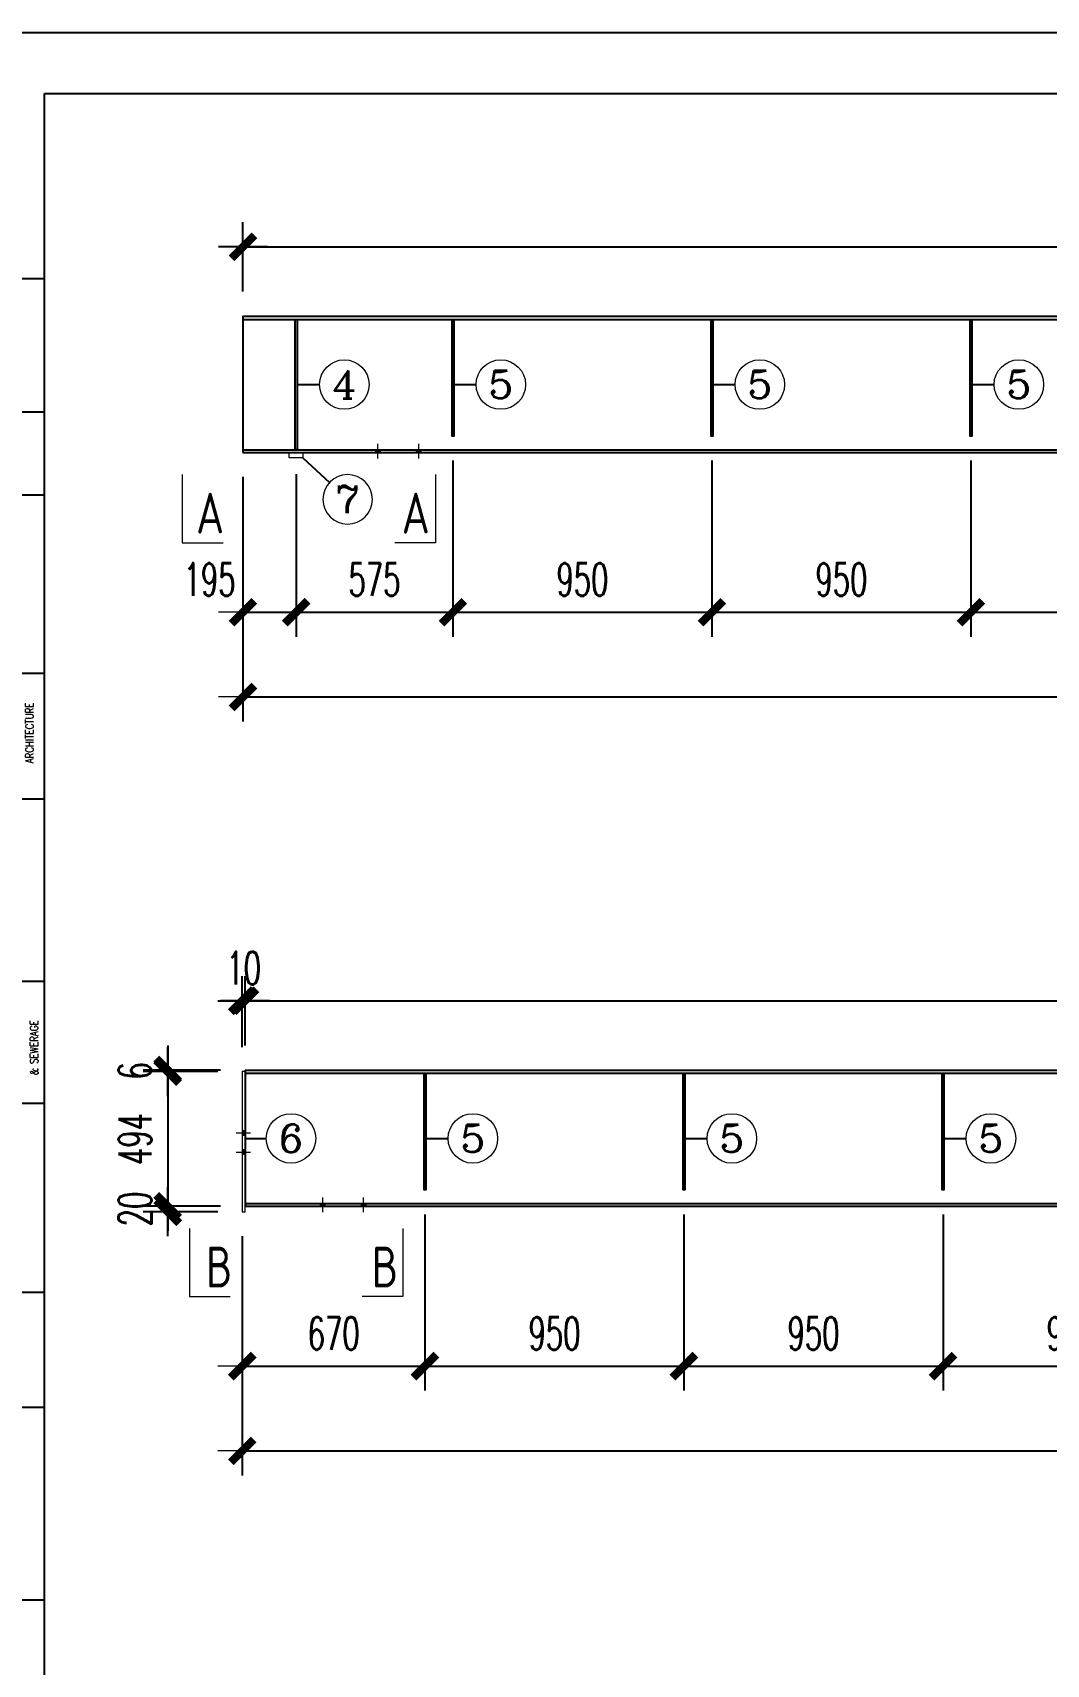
# Model space of a CAD drawing. Header units: inches. Extents: x 129725932 to 129894734, y 55771230 to 55809283.
# Drawn here: x 129876483 to 129880201, y 55803298 to 55809283 of the extents above; entities that cross this region are included whole.
import ezdxf
from ezdxf.enums import TextEntityAlignment as Align

# ---------------------------------------------------------------- set-up
doc = ezdxf.new("R2010")
doc.units = ezdxf.units.IN
doc.header["$MEASUREMENT"] = 0
for name, color, linetype, lineweight in [('Bolt', 252, 'Continuous', 9), ('标注', 8, 'Continuous', 9), ('深蓝线', 5, 'Continuous', 9), ('灰线', 253, 'Continuous', 5), ('白线', 7, 'Continuous', 5), ('钢架', 7, 'Continuous', 25)]:
    doc.layers.add(name, color=color, linetype=linetype, lineweight=lineweight)
for name, color, linetype in [('DIM', 3, 'Continuous'), ('TK', 140, 'Continuous'), ('钢梁', 3, 'Continuous')]:
    doc.layers.add(name, color=color, linetype=linetype)
doc.styles.add('ARIAL', font='swisscl.ttf', dxfattribs={"width": 0.7})
doc.styles.add('COMPLEX', font='COMPLEX')
doc.styles.add('DIM_FONT', font='romans.shx', dxfattribs={"width": 0.618, "bigfont": '1hztxt.shx'})
doc.styles.add('HZXY', font='romand.shx', dxfattribs={"bigfont": 'hzxy.shx'})
doc.styles.add('ROMAND', font='ROMAND.shx', dxfattribs={"width": 0.85})
doc.styles.add('标注', font='tssdeng.shx', dxfattribs={"width": 0.6, "bigfont": 'tssdchn.shx'})
doc.dimstyles.new('WGH(1)', dxfattribs={"dimscale": 1.2, "dimtxt": 100, "dimasz": 0.5, "dimexe": 75, "dimexo": 75, "dimgap": 50, "dimtad": 1, "dimdec": 0, "dimzin": 0, "dimdsep": 46, "dimtxsty": 'DIM_FONT', "dimblk1": '_DIMX', "dimblk2": '_DIMX', "dimsah": 1, "dimcen": 0.09, "dimclrd": 3, "dimclre": 3, "dimclrt": 7, "dimadec": 0, "dimazin": 0, "dimtfac": 1, "dimtdec": 0, "dimtix": 1, "dimtmove": 2, "dimatfit": 3, "dimldrblk": '_DIMX', "dimfxl": 0, "dimtolj": 1, "dimtzin": 0, "dimarcsym": 0})

# ---------------------------------------------------------------- blocks, each defined once
blk = doc.blocks.new('TK')
at = {"layer": 'TK', "lineweight": -3}
for p, q in [((6334425.8, 2870306.6), (6350948.5, 2870306.6)), ((6334425.8, 2870306.6), (6350948.5, 2870306.6)), ((6334425.8, 2870306.6), (6350948.5, 2870306.6)), ((6334425.8, 2870306.6), (6350948.5, 2870306.6)), ((6334917, 2858833.1), (6334917, 2870110.2)), ((6334917, 2858833.1), (6334917, 2870110.2)), ((6334917, 2870110.2), (6350752, 2870110.2)), ((6334917, 2870110.2), (6350752, 2870110.2)), ((6334425.8, 2869513), (6334917, 2869513)), ((6334917, 2869080.6), (6334425.8, 2869080.6)), ((6334917, 2868812.9), (6334425.8, 2868812.9)), ((6334917, 2868236.4), (6334425.8, 2868236.4)), ((6334917, 2867830.6), (6334425.8, 2867830.6)), ((6334917, 2867241.9), (6334425.8, 2867241.9)), ((6334917, 2866848.3), (6334425.8, 2866848.3)), ((6334917, 2866238.1), (6334425.8, 2866238.1)), ((6334917, 2865866), (6334425.8, 2865866)), ((6334917, 2865243.8), (6334425.8, 2865243.8))]:
    blk.add_line(p, q, dxfattribs=at)
at = {"layer": 'TK', "lineweight": -3, "style": 'ROMAND', "text_generation_flag": 6, "width": 0.8}
for s, p in [('ARCHITECTURE', (6334881.5, 2868045.1)), ('& SEWERAGE', (6334896.1, 2867028))]:
    blk.add_text(s, height=25.54, rotation=270, dxfattribs=at).set_placement(p, align=Align.CENTER)
at = {"layer": 'TK', "lineweight": -3}
for tag, height, style, width, p in [('DISCIPLINE', 58.9, 'HZXY', 1, (6349472.7, 2859435.4)), ('PROJECT-NAME', 98.2, 'HZXY', 0.8, (6344531.8, 2859366.2)), ('ITEM-NAME', 98.2, 'HZXY', 0.8, (6346423, 2859369.9)), ('STATUS', 58.9, 'HZXY', 0.8, (6350406.5, 2859350.8)), ('版本号', 58.9, 'HZXY', 1, (6342281.9, 2859251.5)), ('REWORK-DATE', 58.9, 'ARIAL', 1, (6342814.4, 2859259)), ('DRAWING-TITLE', 98.2, 'HZXY', 0.8, (6347969.5, 2859229.5)), ('SCALE', 58.9, 'ARIAL', 1, (6349470.2, 2859271.1)), ('DRAWING-TITLE', 98.2, 'HZXY', 0.8, (6347970.5, 2859098.8)), ('版本号', 58.9, 'HZXY', 1, (6342281.9, 2859078.2)), ('REWORK-DATE', 58.9, 'ARIAL', 1, (6342814.4, 2859087.1)), ('DATE', 58.9, 'ARIAL', 1, (6349468, 2859092.1)), ('PROJECT-NUMBER', 58.9, 'ARIAL', 0.9, (6350395.7, 2859013.3)), ('DRAWING-TITLE', 98.2, 'HZXY', 0.8, (6347972.1, 2858962.5)), ('版本号', 58.9, 'HZXY', 1, (6342281.9, 2858912.2)), ('REWORK-DATE', 58.9, 'ARIAL', 1, (6342814.4, 2858915.2)), ('DRAWING-NUMBER', 58.9, 'ARIAL', 1, (6349470.8, 2858922))]:
    blk.add_attdef(tag, text='', height=height, dxfattribs=dict(at, style=style, width=width)).set_placement(p, align=Align.MIDDLE)
blk = doc.blocks.new('_DIMX')
blk.add_line((-150, 0), (150, 0))
at = {"const_width": 50}
blk.add_lwpolyline([(-70, -70), (70, 70)], dxfattribs=at)
blk = doc.blocks.new('*D783')
at = {"layer": 'Defpoints', "color": 0}
for p in [(129877254.9, 55807743.3), (129877449.9, 55807723.3), (129877449.9, 55807157.2)]:
    blk.add_point(p, dxfattribs=at)
at = {"layer": '标注', "color": 3, "lineweight": -2}
for p, q in [((129877254.9, 55807653.3), (129877254.9, 55807067.2)), ((129877449.9, 55807633.3), (129877449.9, 55807067.2)), ((129877255.5, 55807157.2), (129877449.3, 55807157.2))]:
    blk.add_line(p, q, dxfattribs=at)
at = {"layer": '标注', "color": 3, "lineweight": -2, "xscale": 0.5999999999999995, "yscale": 0.5999999999999995, "zscale": 0.5999999999999995, "rotation": 180}
blk.add_blockref('_DIMX', (129877254.9, 55807157.2), dxfattribs=at)
at = {"layer": '标注', "color": 3, "lineweight": -2, "xscale": 0.5999999999999995, "yscale": 0.5999999999999995, "zscale": 0.5999999999999995}
blk.add_blockref('_DIMX', (129877449.9, 55807157.2), dxfattribs=at)
at = {"layer": '标注', "color": 7, "insert": (129877132.4, 55807277.2), "char_height": 120, "attachment_point": 5, "style": 'DIM_FONT'}
blk.add_mtext('\\A1;195', dxfattribs=at)
blk = doc.blocks.new('*D784')
at = {"layer": 'Defpoints', "color": 0}
for p in [(129877449.9, 55807753.3), (129878024.9, 55807803.3), (129878024.9, 55807157.2)]:
    blk.add_point(p, dxfattribs=at)
at = {"layer": '标注', "color": 3, "lineweight": -2}
for p, q in [((129878024.9, 55807713.3), (129878024.9, 55807067.2)), ((129877449.9, 55807663.3), (129877449.9, 55807067.2)), ((129877450.5, 55807157.2), (129878024.3, 55807157.2))]:
    blk.add_line(p, q, dxfattribs=at)
at = {"layer": '标注', "color": 3, "lineweight": -2, "xscale": 0.5999999999999995, "yscale": 0.5999999999999995, "zscale": 0.5999999999999995, "rotation": 180}
blk.add_blockref('_DIMX', (129877449.9, 55807157.2), dxfattribs=at)
at = {"layer": '标注', "color": 3, "lineweight": -2, "xscale": 0.5999999999999995, "yscale": 0.5999999999999995, "zscale": 0.5999999999999995}
blk.add_blockref('_DIMX', (129878024.9, 55807157.2), dxfattribs=at)
at = {"layer": '标注', "color": 7, "insert": (129877737.4, 55807277.2), "char_height": 120, "attachment_point": 5, "style": 'DIM_FONT'}
blk.add_mtext('\\A1;575', dxfattribs=at)
blk = doc.blocks.new('*D785')
at = {"layer": 'Defpoints', "color": 0}
for p in [(129878024.9, 55807803.3), (129878974.9, 55807803.3), (129878974.9, 55807157.2)]:
    blk.add_point(p, dxfattribs=at)
at = {"layer": '标注', "color": 3, "lineweight": -2}
for p, q in [((129878024.9, 55807713.3), (129878024.9, 55807067.2)), ((129878974.9, 55807713.3), (129878974.9, 55807067.2)), ((129878025.5, 55807157.2), (129878974.3, 55807157.2))]:
    blk.add_line(p, q, dxfattribs=at)
at = {"layer": '标注', "color": 3, "lineweight": -2, "xscale": 0.5999999999999995, "yscale": 0.5999999999999995, "zscale": 0.5999999999999995, "rotation": 180}
blk.add_blockref('_DIMX', (129878024.9, 55807157.2), dxfattribs=at)
at = {"layer": '标注', "color": 3, "lineweight": -2, "xscale": 0.5999999999999995, "yscale": 0.5999999999999995, "zscale": 0.5999999999999995}
blk.add_blockref('_DIMX', (129878974.9, 55807157.2), dxfattribs=at)
at = {"layer": '标注', "color": 7, "insert": (129878499.9, 55807277.2), "char_height": 120, "attachment_point": 5, "style": 'DIM_FONT'}
blk.add_mtext('\\A1;950', dxfattribs=at)
blk = doc.blocks.new('*D786')
at = {"layer": 'Defpoints', "color": 0}
for p in [(129878974.9, 55807803.3), (129879924.9, 55807803.3), (129879924.9, 55807157.2)]:
    blk.add_point(p, dxfattribs=at)
at = {"layer": '标注', "color": 3, "lineweight": -2}
for p, q in [((129878974.9, 55807713.3), (129878974.9, 55807067.2)), ((129879924.9, 55807713.3), (129879924.9, 55807067.2)), ((129878975.5, 55807157.2), (129879924.3, 55807157.2))]:
    blk.add_line(p, q, dxfattribs=at)
at = {"layer": '标注', "color": 3, "lineweight": -2, "xscale": 0.5999999999999995, "yscale": 0.5999999999999995, "zscale": 0.5999999999999995, "rotation": 180}
blk.add_blockref('_DIMX', (129878974.9, 55807157.2), dxfattribs=at)
at = {"layer": '标注', "color": 3, "lineweight": -2, "xscale": 0.5999999999999995, "yscale": 0.5999999999999995, "zscale": 0.5999999999999995}
blk.add_blockref('_DIMX', (129879924.9, 55807157.2), dxfattribs=at)
at = {"layer": '标注', "color": 7, "insert": (129879449.9, 55807277.2), "char_height": 120, "attachment_point": 5, "style": 'DIM_FONT'}
blk.add_mtext('\\A1;950', dxfattribs=at)
blk = doc.blocks.new('*D787')
at = {"layer": 'Defpoints', "color": 0}
for p in [(129879924.9, 55807803.3), (129880874.9, 55807803.3), (129880874.9, 55807157.2)]:
    blk.add_point(p, dxfattribs=at)
at = {"layer": '标注', "color": 3, "lineweight": -2}
for p, q in [((129879924.9, 55807713.3), (129879924.9, 55807067.2)), ((129880874.9, 55807713.3), (129880874.9, 55807067.2)), ((129879925.5, 55807157.2), (129880874.3, 55807157.2))]:
    blk.add_line(p, q, dxfattribs=at)
at = {"layer": '标注', "color": 3, "lineweight": -2, "xscale": 0.5999999999999995, "yscale": 0.5999999999999995, "zscale": 0.5999999999999995, "rotation": 180}
blk.add_blockref('_DIMX', (129879924.9, 55807157.2), dxfattribs=at)
at = {"layer": '标注', "color": 3, "lineweight": -2, "xscale": 0.5999999999999995, "yscale": 0.5999999999999995, "zscale": 0.5999999999999995}
blk.add_blockref('_DIMX', (129880874.9, 55807157.2), dxfattribs=at)
at = {"layer": '标注', "color": 7, "insert": (129880399.9, 55807277.2), "char_height": 120, "attachment_point": 5, "style": 'DIM_FONT'}
blk.add_mtext('\\A1;950', dxfattribs=at)
blk = doc.blocks.new('*D792')
at = {"layer": 'Defpoints', "color": 0}
for p in [(129877254.9, 55807743.3), (129885244.9, 55807723.3), (129885244.9, 55806846.3)]:
    blk.add_point(p, dxfattribs=at)
at = {"layer": '标注', "color": 3, "lineweight": -2}
for p, q in [((129877254.9, 55807653.3), (129877254.9, 55806756.3)), ((129885244.9, 55807633.3), (129885244.9, 55806756.3)), ((129877255.5, 55806846.3), (129885244.3, 55806846.3))]:
    blk.add_line(p, q, dxfattribs=at)
at = {"layer": '标注', "color": 3, "lineweight": -2, "xscale": 0.5999999999999995, "yscale": 0.5999999999999995, "zscale": 0.5999999999999995, "rotation": 180}
blk.add_blockref('_DIMX', (129877254.9, 55806846.3), dxfattribs=at)
at = {"layer": '标注', "color": 3, "lineweight": -2, "xscale": 0.5999999999999995, "yscale": 0.5999999999999995, "zscale": 0.5999999999999995}
blk.add_blockref('_DIMX', (129885244.9, 55806846.3), dxfattribs=at)
at = {"layer": '标注', "color": 7, "insert": (129881249.9, 55806966.3), "char_height": 120, "attachment_point": 5, "style": 'DIM_FONT'}
blk.add_mtext('\\A1;7990', dxfattribs=at)
blk = doc.blocks.new('轴线标号')
at = {"lineweight": 13}
blk.add_circle((0, 0), 0.5, dxfattribs=at)
at = {"layer": '钢架', "lineweight": 13, "style": 'COMPLEX', "width": 1.041667}
blk.add_attdef('A', text='', height=0.56, dxfattribs=at).set_placement((-0.25, -0.28), (0.25, -0.28), align=Align.FIT)
blk = doc.blocks.new('*D793')
at = {"layer": 'Defpoints', "color": 0}
for p in [(129885234.9, 55808497.4), (129877254.9, 55808243.3), (129885234.9, 55808243.3)]:
    blk.add_point(p, dxfattribs=at)
at = {"layer": 'DIM', "color": 3, "lineweight": -2}
for p, q in [((129877254.9, 55808333.3), (129877254.9, 55808587.4)), ((129885234.9, 55808333.3), (129885234.9, 55808587.4)), ((129877255.5, 55808497.4), (129885234.3, 55808497.4))]:
    blk.add_line(p, q, dxfattribs=at)
at = {"layer": 'DIM', "color": 3, "lineweight": -2, "xscale": 0.5999999999999995, "yscale": 0.5999999999999995, "zscale": 0.5999999999999995, "rotation": 180}
blk.add_blockref('_DIMX', (129877254.9, 55808497.4), dxfattribs=at)
at = {"layer": 'DIM', "color": 3, "lineweight": -2, "xscale": 0.5999999999999995, "yscale": 0.5999999999999995, "zscale": 0.5999999999999995}
blk.add_blockref('_DIMX', (129885234.9, 55808497.4), dxfattribs=at)
at = {"layer": 'DIM', "color": 7, "insert": (129881244.9, 55808617.4), "char_height": 120, "attachment_point": 5, "style": 'DIM_FONT'}
blk.add_mtext('\\A1;7980', dxfattribs=at)
blk = doc.blocks.new('*D798')
at = {"layer": 'Defpoints', "color": 0}
for p in [(129877922.4, 55805038), (129877252.4, 55804958), (129877922.4, 55804391.9)]:
    blk.add_point(p, dxfattribs=at)
at = {"layer": '标注', "color": 3, "lineweight": -2}
for p, q in [((129877922.4, 55804948), (129877922.4, 55804301.9)), ((129877252.4, 55804868), (129877252.4, 55804301.9)), ((129877253, 55804391.9), (129877921.8, 55804391.9))]:
    blk.add_line(p, q, dxfattribs=at)
at = {"layer": '标注', "color": 3, "lineweight": -2, "xscale": 0.5999999999999995, "yscale": 0.5999999999999995, "zscale": 0.5999999999999995, "rotation": 180}
blk.add_blockref('_DIMX', (129877252.4, 55804391.9), dxfattribs=at)
at = {"layer": '标注', "color": 3, "lineweight": -2, "xscale": 0.5999999999999995, "yscale": 0.5999999999999995, "zscale": 0.5999999999999995}
blk.add_blockref('_DIMX', (129877922.4, 55804391.9), dxfattribs=at)
at = {"layer": '标注', "color": 7, "insert": (129877587.4, 55804511.9), "char_height": 120, "attachment_point": 5, "style": 'DIM_FONT'}
blk.add_mtext('\\A1;670', dxfattribs=at)
blk = doc.blocks.new('*D799')
at = {"layer": 'Defpoints', "color": 0}
for p in [(129877922.4, 55805038), (129878872.4, 55805038), (129878872.4, 55804391.9)]:
    blk.add_point(p, dxfattribs=at)
at = {"layer": '标注', "color": 3, "lineweight": -2}
for p, q in [((129877922.4, 55804948), (129877922.4, 55804301.9)), ((129878872.4, 55804948), (129878872.4, 55804301.9)), ((129877923, 55804391.9), (129878871.8, 55804391.9))]:
    blk.add_line(p, q, dxfattribs=at)
at = {"layer": '标注', "color": 3, "lineweight": -2, "xscale": 0.5999999999999995, "yscale": 0.5999999999999995, "zscale": 0.5999999999999995, "rotation": 180}
blk.add_blockref('_DIMX', (129877922.4, 55804391.9), dxfattribs=at)
at = {"layer": '标注', "color": 3, "lineweight": -2, "xscale": 0.5999999999999995, "yscale": 0.5999999999999995, "zscale": 0.5999999999999995}
blk.add_blockref('_DIMX', (129878872.4, 55804391.9), dxfattribs=at)
at = {"layer": '标注', "color": 7, "insert": (129878397.4, 55804511.9), "char_height": 120, "attachment_point": 5, "style": 'DIM_FONT'}
blk.add_mtext('\\A1;950', dxfattribs=at)
blk = doc.blocks.new('*D800')
at = {"layer": 'Defpoints', "color": 0}
for p in [(129878872.4, 55805038), (129879822.4, 55805038), (129879822.4, 55804391.9)]:
    blk.add_point(p, dxfattribs=at)
at = {"layer": '标注', "color": 3, "lineweight": -2}
for p, q in [((129878872.4, 55804948), (129878872.4, 55804301.9)), ((129879822.4, 55804948), (129879822.4, 55804301.9)), ((129878873, 55804391.9), (129879821.8, 55804391.9))]:
    blk.add_line(p, q, dxfattribs=at)
at = {"layer": '标注', "color": 3, "lineweight": -2, "xscale": 0.5999999999999995, "yscale": 0.5999999999999995, "zscale": 0.5999999999999995, "rotation": 180}
blk.add_blockref('_DIMX', (129878872.4, 55804391.9), dxfattribs=at)
at = {"layer": '标注', "color": 3, "lineweight": -2, "xscale": 0.5999999999999995, "yscale": 0.5999999999999995, "zscale": 0.5999999999999995}
blk.add_blockref('_DIMX', (129879822.4, 55804391.9), dxfattribs=at)
at = {"layer": '标注', "color": 7, "insert": (129879347.4, 55804511.9), "char_height": 120, "attachment_point": 5, "style": 'DIM_FONT'}
blk.add_mtext('\\A1;950', dxfattribs=at)
blk = doc.blocks.new('*D801')
at = {"layer": 'Defpoints', "color": 0}
for p in [(129879822.4, 55805038), (129880772.4, 55805038), (129880772.4, 55804391.9)]:
    blk.add_point(p, dxfattribs=at)
at = {"layer": '标注', "color": 3, "lineweight": -2}
for p, q in [((129879822.4, 55804948), (129879822.4, 55804301.9)), ((129880772.4, 55804948), (129880772.4, 55804301.9)), ((129879823, 55804391.9), (129880771.8, 55804391.9))]:
    blk.add_line(p, q, dxfattribs=at)
at = {"layer": '标注', "color": 3, "lineweight": -2, "xscale": 0.5999999999999995, "yscale": 0.5999999999999995, "zscale": 0.5999999999999995, "rotation": 180}
blk.add_blockref('_DIMX', (129879822.4, 55804391.9), dxfattribs=at)
at = {"layer": '标注', "color": 3, "lineweight": -2, "xscale": 0.5999999999999995, "yscale": 0.5999999999999995, "zscale": 0.5999999999999995}
blk.add_blockref('_DIMX', (129880772.4, 55804391.9), dxfattribs=at)
at = {"layer": '标注', "color": 7, "insert": (129880297.4, 55804511.9), "char_height": 120, "attachment_point": 5, "style": 'DIM_FONT'}
blk.add_mtext('\\A1;950', dxfattribs=at)
blk = doc.blocks.new('*D806')
at = {"layer": 'Defpoints', "color": 0}
for p in [(129877252.4, 55804958), (129885242.4, 55804958), (129885242.4, 55804080.9)]:
    blk.add_point(p, dxfattribs=at)
at = {"layer": '标注', "color": 3, "lineweight": -2}
for p, q in [((129877252.4, 55804868), (129877252.4, 55803990.9)), ((129885242.4, 55804868), (129885242.4, 55803990.9)), ((129877253, 55804080.9), (129885241.8, 55804080.9))]:
    blk.add_line(p, q, dxfattribs=at)
at = {"layer": '标注', "color": 3, "lineweight": -2, "xscale": 0.5999999999999995, "yscale": 0.5999999999999995, "zscale": 0.5999999999999995, "rotation": 180}
blk.add_blockref('_DIMX', (129877252.4, 55804080.9), dxfattribs=at)
at = {"layer": '标注', "color": 3, "lineweight": -2, "xscale": 0.5999999999999995, "yscale": 0.5999999999999995, "zscale": 0.5999999999999995}
blk.add_blockref('_DIMX', (129885242.4, 55804080.9), dxfattribs=at)
at = {"layer": '标注', "color": 7, "insert": (129881247.4, 55804200.9), "char_height": 120, "attachment_point": 5, "style": 'DIM_FONT'}
blk.add_mtext('\\A1;7990', dxfattribs=at)
blk = doc.blocks.new('*D810')
at = {"layer": 'Defpoints', "color": 0}
for p in [(129877262.4, 55805478), (129876978.9, 55805472), (129877252.4, 55805472)]:
    blk.add_point(p, dxfattribs=at)
at = {"layer": 'DIM', "color": 3, "lineweight": -2}
for p, q in [((129877172.4, 55805478), (129876888.9, 55805478)), ((129876978.9, 55805478.6), (129876978.9, 55805479.2)), ((129876978.9, 55805478), (129876978.9, 55805472)), ((129877162.4, 55805472), (129876888.9, 55805472)), ((129876978.9, 55805471.4), (129876978.9, 55805470.8))]:
    blk.add_line(p, q, dxfattribs=at)
at = {"layer": 'DIM', "color": 3, "lineweight": -2, "xscale": 0.5999999999999995, "yscale": 0.5999999999999995, "zscale": 0.5999999999999995}
for p, rotation in [((129876978.9, 55805478), 270), ((129876978.9, 55805472), 90)]:
    blk.add_blockref('_DIMX', p, dxfattribs=dict(at, rotation=rotation))
at = {"layer": 'DIM', "color": 7, "insert": (129876858.9, 55805475), "char_height": 120, "attachment_point": 5, "rotation": 90, "style": 'DIM_FONT'}
blk.add_mtext('\\A1;6', dxfattribs=at)
blk = doc.blocks.new('*D811')
at = {"layer": 'Defpoints', "color": 0}
for p in [(129877252.4, 55805472), (129876978.9, 55804978), (129877262.4, 55804978)]:
    blk.add_point(p, dxfattribs=at)
at = {"layer": 'DIM', "color": 3, "lineweight": -2}
for p, q in [((129877162.4, 55805472), (129876888.9, 55805472)), ((129876978.9, 55805471.4), (129876978.9, 55804978.6)), ((129877172.4, 55804978), (129876888.9, 55804978))]:
    blk.add_line(p, q, dxfattribs=at)
at = {"layer": 'DIM', "color": 3, "lineweight": -2, "xscale": 0.5999999999999995, "yscale": 0.5999999999999995, "zscale": 0.5999999999999995}
for p, rotation in [((129876978.9, 55805472), 90), ((129876978.9, 55804978), 270)]:
    blk.add_blockref('_DIMX', p, dxfattribs=dict(at, rotation=rotation))
at = {"layer": 'DIM', "color": 7, "insert": (129876858.9, 55805225), "char_height": 120, "attachment_point": 5, "rotation": 90, "style": 'DIM_FONT'}
blk.add_mtext('\\A1;494', dxfattribs=at)
blk = doc.blocks.new('*D812')
at = {"layer": 'Defpoints', "color": 0}
for p in [(129876978.9, 55804958), (129877252.4, 55804958), (129877262.4, 55804978)]:
    blk.add_point(p, dxfattribs=at)
at = {"layer": 'DIM', "color": 3, "lineweight": -2}
for p, q in [((129877172.4, 55804978), (129876888.9, 55804978)), ((129877162.4, 55804958), (129876888.9, 55804958)), ((129876978.9, 55804978.6), (129876978.9, 55804979.2)), ((129876978.9, 55804978), (129876978.9, 55804958)), ((129876978.9, 55804957.4), (129876978.9, 55804956.8))]:
    blk.add_line(p, q, dxfattribs=at)
at = {"layer": 'DIM', "color": 3, "lineweight": -2, "xscale": 0.5999999999999995, "yscale": 0.5999999999999995, "zscale": 0.5999999999999995}
for p, rotation in [((129876978.9, 55804978), 270), ((129876978.9, 55804958), 90)]:
    blk.add_blockref('_DIMX', p, dxfattribs=dict(at, rotation=rotation))
at = {"layer": 'DIM', "color": 7, "insert": (129876858.9, 55804968), "char_height": 120, "attachment_point": 5, "rotation": 90, "style": 'DIM_FONT'}
blk.add_mtext('\\A1;20', dxfattribs=at)
blk = doc.blocks.new('*D813')
at = {"layer": 'Defpoints', "color": 0}
for p in [(129885232.4, 55805732), (129877262.4, 55805478), (129885232.4, 55805478)]:
    blk.add_point(p, dxfattribs=at)
at = {"layer": 'DIM', "color": 3, "lineweight": -2}
for p, q in [((129877262.4, 55805568), (129877262.4, 55805822)), ((129885232.4, 55805568), (129885232.4, 55805822)), ((129877263, 55805732), (129885231.8, 55805732))]:
    blk.add_line(p, q, dxfattribs=at)
at = {"layer": 'DIM', "color": 3, "lineweight": -2, "xscale": 0.5999999999999995, "yscale": 0.5999999999999995, "zscale": 0.5999999999999995, "rotation": 180}
blk.add_blockref('_DIMX', (129877262.4, 55805732), dxfattribs=at)
at = {"layer": 'DIM', "color": 3, "lineweight": -2, "xscale": 0.5999999999999995, "yscale": 0.5999999999999995, "zscale": 0.5999999999999995}
blk.add_blockref('_DIMX', (129885232.4, 55805732), dxfattribs=at)
at = {"layer": 'DIM', "color": 7, "insert": (129881247.4, 55805852), "char_height": 120, "attachment_point": 5, "style": 'DIM_FONT'}
blk.add_mtext('\\A1;7970', dxfattribs=at)
blk = doc.blocks.new('*D815')
at = {"layer": 'Defpoints', "color": 0}
for p in [(129877252.4, 55805732), (129877262.4, 55805478), (129877252.4, 55805472)]:
    blk.add_point(p, dxfattribs=at)
at = {"layer": 'DIM', "color": 3, "lineweight": -2}
for p, q in [((129877252.4, 55805562), (129877252.4, 55805822)), ((129877262.4, 55805568), (129877262.4, 55805822)), ((129877251.8, 55805732), (129877251.2, 55805732)), ((129877262.4, 55805732), (129877252.4, 55805732)), ((129877263, 55805732), (129877263.6, 55805732))]:
    blk.add_line(p, q, dxfattribs=at)
at = {"layer": 'DIM', "color": 3, "lineweight": -2, "xscale": 0.5999999999999995, "yscale": 0.5999999999999995, "zscale": 0.5999999999999995}
blk.add_blockref('_DIMX', (129877252.4, 55805732), dxfattribs=at)
at = {"layer": 'DIM', "color": 3, "lineweight": -2, "xscale": 0.5999999999999995, "yscale": 0.5999999999999995, "zscale": 0.5999999999999995, "rotation": 180}
blk.add_blockref('_DIMX', (129877262.4, 55805732), dxfattribs=at)
at = {"layer": 'DIM', "color": 7, "insert": (129877257.4, 55805852), "char_height": 120, "attachment_point": 5, "style": 'DIM_FONT'}
blk.add_mtext('\\A1;10', dxfattribs=at)

msp = doc.modelspace()

# ---------------------------------------------------------------- linework, layer by layer
for p, q in [((129877453.9, 55807992.3), (129877535.7, 55807992.3)), ((129878027.9, 55807992.3), (129878109.7, 55807992.3)), ((129878977.9, 55807992.3), (129879059.7, 55807992.3)), ((129879927.9, 55807992.3), (129880009.7, 55807992.3)), ((129877474.9, 55807723.3), (129877572.5, 55807633.3)), ((129877262.4, 55805227), (129877340.2, 55805227)), ((129877925.4, 55805227), (129878007.2, 55805227)), ((129878875.4, 55805227), (129878957.2, 55805227)), ((129879825.4, 55805227), (129879907.2, 55805227))]:
    msp.add_line(p, q)
at = {"layer": 'Bolt'}
for p, q in [((129877749.9, 55807721.3), (129877749.9, 55807775.3)), ((129877899.9, 55807721.3), (129877899.9, 55807775.3)), ((129877230.4, 55805247), (129877282.4, 55805247)), ((129877230.4, 55805177), (129877282.4, 55805177)), ((129877547.4, 55804956), (129877547.4, 55805010)), ((129877697.4, 55804956), (129877697.4, 55805010))]:
    msp.add_line(p, q, dxfattribs=at)
at = {"layer": 'Bolt', "const_width": 22}
for points in [[(129877749.9, 55807753.3), (129877749.9, 55807743.3)], [(129877899.9, 55807753.3), (129877899.9, 55807743.3)], [(129877262.4, 55805247), (129877252.4, 55805247)], [(129877262.4, 55805177), (129877252.4, 55805177)], [(129877547.4, 55804988), (129877547.4, 55804978)], [(129877697.4, 55804988), (129877697.4, 55804978)]]:
    msp.add_lwpolyline(points, dxfattribs=at)
at = {"layer": '深蓝线'}
for p, q in [((129877032.4, 55807662.1), (129877032.4, 55807412.3)), ((129877960.5, 55807662.1), (129877960.5, 55807412.3)), ((129877032.4, 55807412.3), (129877181.7, 55807412.3)), ((129877960.5, 55807412.3), (129877811.3, 55807412.3)), ((129877058.9, 55804896.8), (129877058.9, 55804647)), ((129877841.3, 55804896.8), (129877841.3, 55804647)), ((129877058.9, 55804647), (129877208.2, 55804647)), ((129877841.3, 55804647), (129877692, 55804647))]:
    msp.add_line(p, q, dxfattribs=at)
at = {"layer": '灰线'}
for points in [[(129877424.9, 55807743.3), (129877474.9, 55807743.3), (129877474.9, 55807723.3), (129877424.9, 55807723.3)], [(129877262.4, 55805472), (129877252.4, 55805472), (129877252.4, 55804958), (129877262.4, 55804958)]]:
    msp.add_lwpolyline(points, close=True, dxfattribs=at)
at = {"layer": '钢梁'}
for p, q in [((129877254.9, 55808243.3), (129885234.9, 55808243.3)), ((129877254.9, 55808243.3), (129877254.9, 55807743.3)), ((129877254.9, 55808231.3), (129885234.9, 55808231.3)), ((129877254.9, 55807753.3), (129885234.9, 55807753.3)), ((129877254.9, 55807743.3), (129885234.9, 55807743.3)), ((129877262.4, 55805478), (129885232.4, 55805478)), ((129877262.4, 55805478), (129877262.4, 55804978)), ((129877262.4, 55805478), (129877262.4, 55804978)), ((129877262.4, 55805466), (129885232.4, 55805466)), ((129877262.4, 55804988), (129885232.4, 55804988)), ((129877262.4, 55804978), (129885232.4, 55804978))]:
    msp.add_line(p, q, dxfattribs=at)
for points in [[(129877445.9, 55808231.3), (129877453.9, 55808231.3), (129877453.9, 55807753.3), (129877445.9, 55807753.3)], [(129878021.9, 55808231.3), (129878027.9, 55808231.3), (129878027.9, 55807803.3), (129878021.9, 55807803.3)], [(129878971.9, 55808231.3), (129878977.9, 55808231.3), (129878977.9, 55807803.3), (129878971.9, 55807803.3)], [(129879921.9, 55808231.3), (129879927.9, 55808231.3), (129879927.9, 55807803.3), (129879921.9, 55807803.3)], [(129877919.4, 55805466), (129877925.4, 55805466), (129877925.4, 55805038), (129877919.4, 55805038)], [(129878869.4, 55805466), (129878875.4, 55805466), (129878875.4, 55805038), (129878869.4, 55805038)], [(129879819.4, 55805466), (129879825.4, 55805466), (129879825.4, 55805038), (129879819.4, 55805038)]]:
    msp.add_lwpolyline(points, close=True, dxfattribs=at)

# ---------------------------------------------------------------- block references
at = {"xscale": 1.135694626611662, "yscale": 1.135694621207368, "zscale": 1.135694628993601}
msp.add_blockref('TK', (122681995.7, 52549491.3), dxfattribs=at)
ref = msp.add_blockref('轴线标号', (129877626.6, 55807992.3), dxfattribs=dict(xscale=181.6396958827972, yscale=181.6396958827972, zscale=181.6396958822698, rotation=359.9999997273786))
ref.add_attrib('A', '4', dxfattribs={"layer": '钢架', "lineweight": 13, "height": 101.7, "rotation": 360, "style": 'COMPLEX', "width": 1.171875}).set_placement((129877581.2, 55807941.5), (129877672, 55807941.5), align=Align.FIT)
ref = msp.add_blockref('轴线标号', (129878200.6, 55807992.3), dxfattribs=dict(xscale=181.6396958827972, yscale=181.6396958827972, zscale=181.6396958822698, rotation=359.9999997273786))
ref.add_attrib('A', '5', dxfattribs={"layer": '钢架', "lineweight": 13, "height": 101.7, "rotation": 360, "style": 'COMPLEX', "width": 1.339286}).set_placement((129878155.2, 55807941.5), (129878246, 55807941.5), align=Align.FIT)
ref = msp.add_blockref('轴线标号', (129879150.6, 55807992.3), dxfattribs=dict(xscale=181.6396958827972, yscale=181.6396958827972, zscale=181.6396958822698, rotation=359.9999997273786))
ref.add_attrib('A', '5', dxfattribs={"layer": '钢架', "lineweight": 13, "height": 101.7, "rotation": 360, "style": 'COMPLEX', "width": 1.339286}).set_placement((129879105.2, 55807941.5), (129879196, 55807941.5), align=Align.FIT)
ref = msp.add_blockref('轴线标号', (129880100.6, 55807992.3), dxfattribs=dict(xscale=181.6396958827972, yscale=181.6396958827972, zscale=181.6396958822698, rotation=359.9999997273787))
ref.add_attrib('A', '5', dxfattribs={"layer": '钢架', "lineweight": 13, "height": 101.7, "rotation": 360, "style": 'COMPLEX', "width": 1.339286}).set_placement((129880055.2, 55807941.5), (129880146, 55807941.5), align=Align.FIT)
ref = msp.add_blockref('轴线标号', (129877638.8, 55807571.2), dxfattribs=dict(xscale=-181.6396958828924, yscale=181.6396958827972, zscale=181.6396958822698, rotation=179.9999413440918))
ref.add_attrib('A', '7', dxfattribs={"layer": '钢架', "lineweight": 13, "height": 101.7, "rotation": 359.99994, "style": 'COMPLEX', "width": 1.339286}).set_placement((129877593.4, 55807520.4), (129877684.2, 55807520.4), align=Align.FIT)
ref = msp.add_blockref('轴线标号', (129877431.1, 55805227), dxfattribs=dict(xscale=181.6396958827972, yscale=181.6396958827972, zscale=181.6396958822698, rotation=359.9999997273786))
ref.add_attrib('A', '6', dxfattribs={"layer": '钢架', "lineweight": 13, "height": 101.7, "rotation": 360, "style": 'COMPLEX', "width": 1.339286}).set_placement((129877385.7, 55805176.1), (129877476.5, 55805176.1), align=Align.FIT)
ref = msp.add_blockref('轴线标号', (129878098.1, 55805227), dxfattribs=dict(xscale=181.6396958827972, yscale=181.6396958827972, zscale=181.6396958822698, rotation=359.9999997273786))
ref.add_attrib('A', '5', dxfattribs={"layer": '钢架', "lineweight": 13, "height": 101.7, "rotation": 360, "style": 'COMPLEX', "width": 1.339286}).set_placement((129878052.7, 55805176.1), (129878143.5, 55805176.1), align=Align.FIT)
ref = msp.add_blockref('轴线标号', (129879048.1, 55805227), dxfattribs=dict(xscale=181.6396958827972, yscale=181.6396958827972, zscale=181.6396958822698, rotation=359.9999997273786))
ref.add_attrib('A', '5', dxfattribs={"layer": '钢架', "lineweight": 13, "height": 101.7, "rotation": 360, "style": 'COMPLEX', "width": 1.339286}).set_placement((129879002.7, 55805176.1), (129879093.5, 55805176.1), align=Align.FIT)
ref = msp.add_blockref('轴线标号', (129879998.1, 55805227), dxfattribs=dict(xscale=181.6396958827972, yscale=181.6396958827972, zscale=181.6396958822698, rotation=359.9999997273787))
ref.add_attrib('A', '5', dxfattribs={"layer": '钢架', "lineweight": 13, "height": 101.7, "rotation": 360, "style": 'COMPLEX', "width": 1.339286}).set_placement((129879952.7, 55805176.1), (129880043.5, 55805176.1), align=Align.FIT)

# ---------------------------------------------------------------- texts
at = {"layer": '白线', "style": '标注', "width": 0.8}
for s, p in [('A', (129877083, 55807445.9)), ('A', (129877837.1, 55807445.9)), ('B', (129877118.8, 55804680.5)), ('B', (129877727.1, 55804680.5))]:
    msp.add_text(s, height=150, dxfattribs=at).set_placement(p)

# ---------------------------------------------------------------- dimensions: what is measured, and where the dimension line sits
at = {"layer": 'DIM'}
for base, p1, p2, picture, middle in [((129885234.9, 55808497.4), (129877254.9, 55808243.3), (129885234.9, 55808243.3), '*D793', (129881244.9, 55808617.4)), ((129885232.4, 55805732), (129877262.4, 55805478), (129885232.4, 55805478), '*D813', (129881247.4, 55805852))]:
    dim = msp.add_linear_dim(base=base, p1=p1, p2=p2, dimstyle='WGH(1)', override={"dimfxl": 250}, dxfattribs=at)
    dim.commit()
    dim.dimension.update_dxf_attribs({"geometry": picture, "text_midpoint": middle})
for base, p1, p2, angle, picture, middle in [((129877252.4, 55805732), (129877262.4, 55805478), (129877252.4, 55805472), 180, '*D815', (129877257.4, 55805852)), ((129876978.9, 55805472), (129877262.4, 55805478), (129877252.4, 55805472), 90, '*D810', (129876858.9, 55805475)), ((129876978.9, 55804978), (129877252.4, 55805472), (129877262.4, 55804978), 90, '*D811', (129876858.9, 55805225)), ((129876978.9, 55804958), (129877262.4, 55804978), (129877252.4, 55804958), 90, '*D812', (129876858.9, 55804968))]:
    dim = msp.add_linear_dim(base=base, p1=p1, p2=p2, angle=angle, dimstyle='WGH(1)', override={"dimfxl": 250}, dxfattribs=at)
    dim.commit()
    dim.dimension.update_dxf_attribs({"geometry": picture, "text_midpoint": middle})
at = {"layer": '标注'}
for base, p1, p2, picture, middle in [((129878024.9, 55807157.2), (129877449.9, 55807753.3), (129878024.9, 55807803.3), '*D784', (129877737.4, 55807277.2)), ((129878974.9, 55807157.2), (129878024.9, 55807803.3), (129878974.9, 55807803.3), '*D785', (129878499.9, 55807277.2)), ((129879924.9, 55807157.2), (129878974.9, 55807803.3), (129879924.9, 55807803.3), '*D786', (129879449.9, 55807277.2)), ((129880874.9, 55807157.2), (129879924.9, 55807803.3), (129880874.9, 55807803.3), '*D787', (129880399.9, 55807277.2)), ((129885244.9, 55806846.3), (129877254.9, 55807743.3), (129885244.9, 55807723.3), '*D792', (129881249.9, 55806966.3)), ((129877922.4, 55804391.9), (129877252.4, 55804958), (129877922.4, 55805038), '*D798', (129877587.4, 55804511.9)), ((129878872.4, 55804391.9), (129877922.4, 55805038), (129878872.4, 55805038), '*D799', (129878397.4, 55804511.9)), ((129879822.4, 55804391.9), (129878872.4, 55805038), (129879822.4, 55805038), '*D800', (129879347.4, 55804511.9)), ((129880772.4, 55804391.9), (129879822.4, 55805038), (129880772.4, 55805038), '*D801', (129880297.4, 55804511.9)), ((129885242.4, 55804080.9), (129877252.4, 55804958), (129885242.4, 55804958), '*D806', (129881247.4, 55804200.9))]:
    dim = msp.add_linear_dim(base=base, p1=p1, p2=p2, dimstyle='WGH(1)', override={"dimfxl": 250}, dxfattribs=at)
    dim.commit()
    dim.dimension.update_dxf_attribs({"geometry": picture, "text_midpoint": middle})
dim = msp.add_linear_dim(base=(129877449.9, 55807157.2), p1=(129877254.9, 55807743.3), p2=(129877449.9, 55807723.3), dimstyle='WGH(1)', override={"dimfxl": 250}, dxfattribs=at)
dim.commit()
dim.dimension.update_dxf_attribs({"geometry": '*D783', "text_midpoint": (129877132.4, 55807277.2), "dimtype": 128})

doc.saveas('drawing.dxf')
